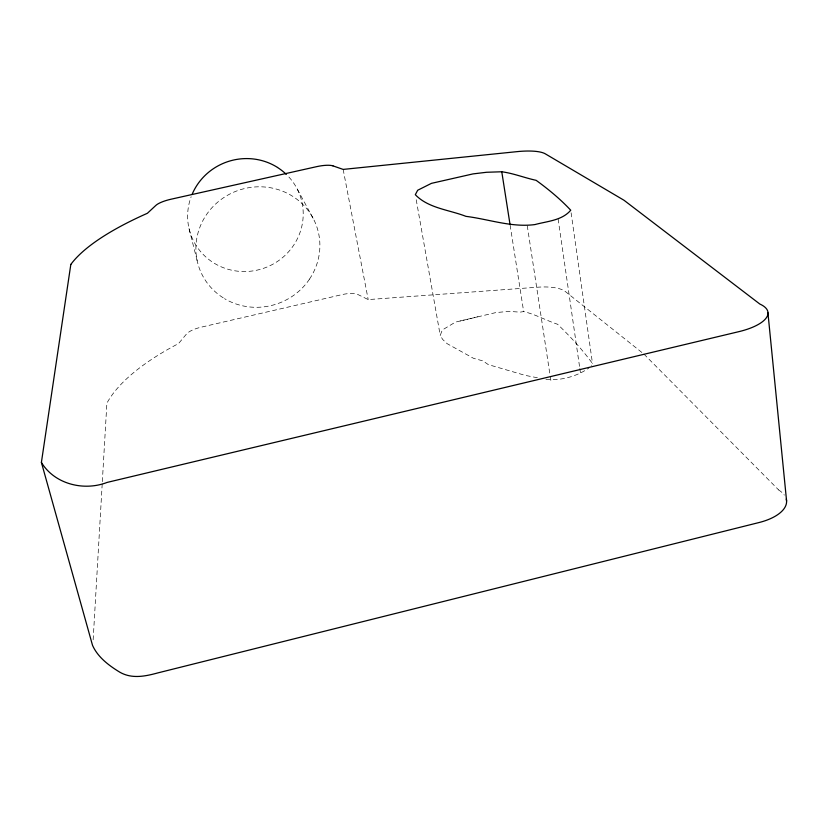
<?xml version="1.0" encoding="UTF-8"?>
<svg xmlns="http://www.w3.org/2000/svg" width="828" height="828" viewBox="0 0 828 828"><rect width="100%" height="100%" fill="white"/><g stroke="black" fill="none" stroke-linecap="round" stroke-linejoin="round"><path stroke-width="0.62" stroke-dasharray="4.14 3.1" d="M93.15 639.806L102.258 482.931M102.33 481.637L106.884 403.205A236.177 88.989 -11.6 0 1 178.579 343.548L186.383 334.139A17.181 5.713 -13.1 0 1 200.966 327.226L342.202 294.582A15.308 5.092 -11.2 0 1 357.975 294.561L368.201 299.591L537.838 287.192A36.463 12.762 -8.7 0 1 565.431 291.591L642.911 353.277M537.393 377.765L525.149 375.363L490.725 365.314L488.137 364.506L482.983 360.915L473.512 358.317L447.068 343.63L442.69 339.47L440.227 335.402L442.318 329.979L455.441 322.113L495.63 312.632L508.806 311.359L520.015 312.156L523.658 311.587C535.478 314.329 546.076 320.457 557.565 324.255C570.171 336.354 582.25 349.468 592.506 363.544L591.275 365.365M545.952 379.441C560.608 380.88 577.012 376.492 588.987 367.911M460.14 320.985L477.839 316.782M643.915 354.084L778.579 489.876M297.304 189.157L313.626 219.265M189.032 228.507L197.385 261.638M343.154 169.409L368.201 299.591M416.225 199.755L440.227 335.402M510.131 225.154L523.658 311.587M527.26 225.733L550.071 375.291M550.268 376.574L550.848 380.404M558.113 218.944L579.652 367.28M579.838 368.563L580.583 373.676M571.103 212.786L592.506 363.544M778.517 489.897A44.909 21.124 -3.9 0 1 784.354 495.103M288.91 177.037A58.591 56.501 -18.9 0 1 293.629 245.264A57.763 55.693 -19 0 1 214.411 263.335A58.591 56.49 -19.1 0 1 191.154 196.743M309.496 279.119A62.928 60.196 -19.8 0 0 292.481 196.195A62.059 59.368 -19.9 0 0 205.789 215.673A62.918 60.196 -20 0 0 224.554 298.639M309.517 279.129A62.038 59.337 -19.9 0 1 224.543 298.67"/><path stroke-width="1.24" d="M70.825 264.411L41.4 462.448L92.539 645.374C97.839 657.266 108.965 665.588 119.812 672.191C131.818 679.084 145.055 676.372 157.61 672.967L759.193 522.499A44.909 21.124 -3.9 0 0 786.269 499.036M501.778 171.769L486.564 172.276L473.016 173.901L431.45 183.35L417.685 190.254L415.325 194.694C428.221 208.273 449.262 209.805 465.957 216.356C488.862 219.203 511.787 227.7 534.981 224.564C547.277 221.2 561.953 220.59 570.74 210.229C560.421 199.175 548.426 189.25 536.13 180.328C524.579 177.844 513.526 173.342 501.778 171.769L509.934 223.881M332.949 165.869L343.154 169.409L517.2 151.627A37.643 10.091 -9.3 0 1 545.331 153.853L623.991 200.252L759.845 304.052A46.937 17.171 -5.9 0 1 738.907 331.645L107.143 482.413C83.959 491.408 54.596 484.245 41.4 462.448M767.939 312.849L786.6 501.095M70.846 264.411A244.374 70.753 -11.5 0 1 147.405 213.272L155.892 205.385A17.698 4.513 -12.6 0 1 171.127 199.196L316.834 166.614A15.773 4.016 -11.2 0 1 332.939 165.869M192.086 194.414A58.591 56.49 -19.1 0 1 196.816 185.493A57.784 55.724 -19 0 1 277.535 167.453M277.515 167.484A58.591 56.501 -18.9 0 1 286.322 174.387"/></g></svg>
